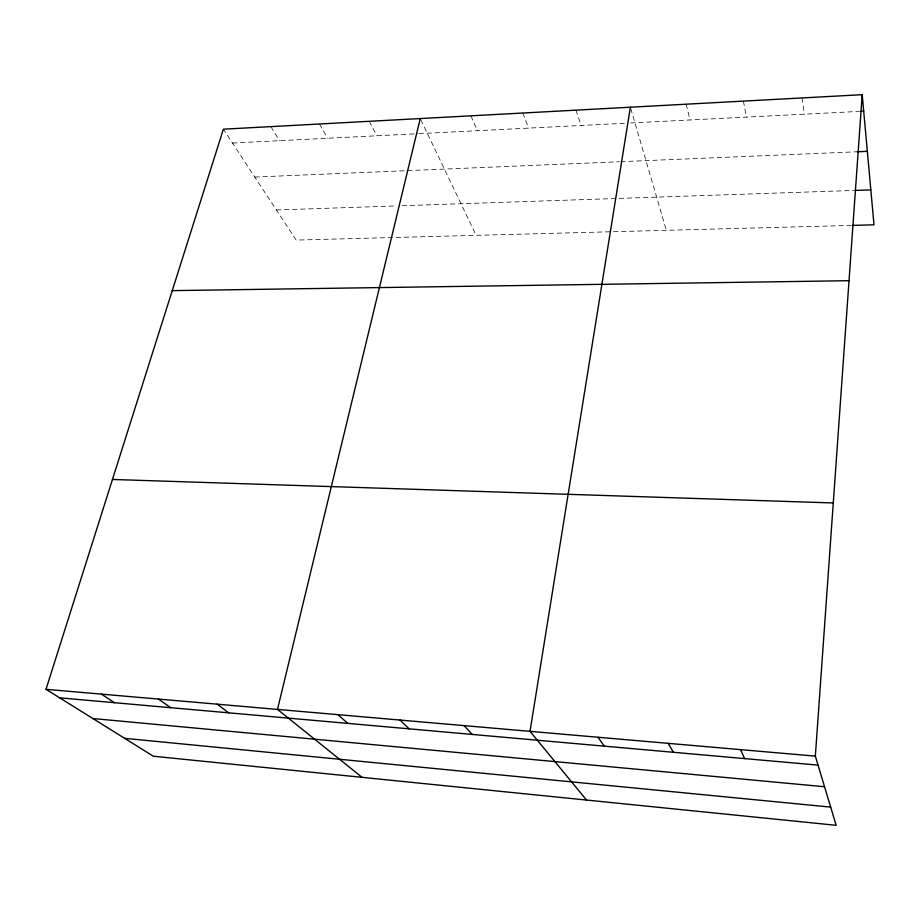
<?xml version="1.0" encoding="UTF-8"?>
<svg xmlns="http://www.w3.org/2000/svg" width="920" height="920" viewBox="0 0 920 920"><rect width="100%" height="100%" fill="white"/><g stroke="black" fill="none" stroke-linecap="round" stroke-linejoin="round"><path stroke-width="0.69" stroke-dasharray="4.6 3.45" d="M232.472 143.06L417.473 133.722M418.876 133.653L625.013 123.245M630.683 122.958L859.464 111.4M254.782 177.054L619.217 161.759M620.62 161.702L857.302 151.765M276.391 209.978L396.359 205.919M402.017 205.735L853.783 190.463M851.402 225.423L296.148 240.085L223.376 129.191M270.871 126.626L279.496 140.691M319.493 123.993L327.612 138.264M369.276 121.313L376.855 135.769M420.842 119.784L476.111 235.336M470.925 115.816L477.365 130.697M522.801 113.022L528.643 128.11M575.943 110.147L581.153 125.453M630.763 108.502L666.333 230.31M686.182 104.201L690.011 119.956M743.383 101.108L746.476 117.104M802.033 97.945L804.344 114.183"/><path stroke-width="1.38" d="M815.338 756.125L862.201 94.691L223.376 129.191L46 689.31L153.329 756.217L836.154 825.309L815.338 756.125L46 689.31M630.384 107.215L530.023 731.342L586.523 800.043M420.256 118.553L277.495 709.412L362.066 777.331M860.867 111.331L863.696 111.193M857.302 151.765L867.341 151.34M855.197 190.417L870.837 189.888M852.805 225.388L874 224.825L862.201 94.691M172.247 290.628L849.022 280.692M112.447 479.458L833.279 502.964M59.673 697.831L818.041 765.118M92.874 718.531L824.55 786.726M124.637 738.323L830.679 807.116M101.418 694.117L114.448 702.696M158.424 699.073L170.775 707.687M217.097 704.168L228.712 712.827M337.87 714.656L347.898 723.407M400.027 720.061L409.204 728.847M464.048 725.615L472.305 734.447M598.034 737.254L604.29 746.154M668.196 743.348L673.336 752.284M740.588 749.639L744.556 758.597"/></g></svg>
